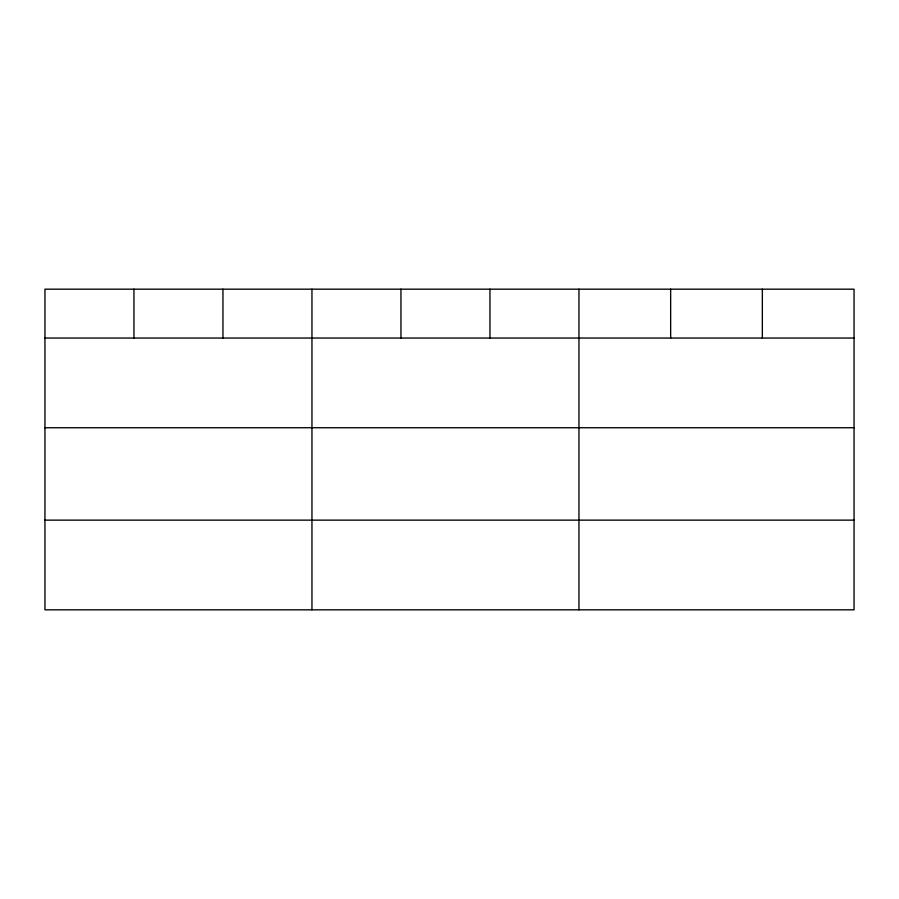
<?xml version="1.0" encoding="UTF-8"?>
<svg xmlns="http://www.w3.org/2000/svg" width="899" height="899" viewBox="0 0 899 899"><rect width="100%" height="100%" fill="white"/><g stroke="black" fill="none" stroke-linecap="round" stroke-linejoin="round"><path stroke-width="1.35" d="M854.05 427.733L854.05 289.175L44.95 289.175L44.95 609.825L854.05 609.825L854.05 427.733L44.95 427.733M44.95 338.046L854.05 338.046M44.95 520.139L854.05 520.139M762.352 289.175L762.352 338.046M670.654 289.175L670.654 338.046M578.956 289.175L578.956 609.825M489.955 289.175L489.955 338.046M400.954 289.175L400.954 338.046M311.953 289.175L311.953 609.825M222.952 289.175L222.952 338.046M133.951 289.175L133.951 338.046"/></g></svg>
